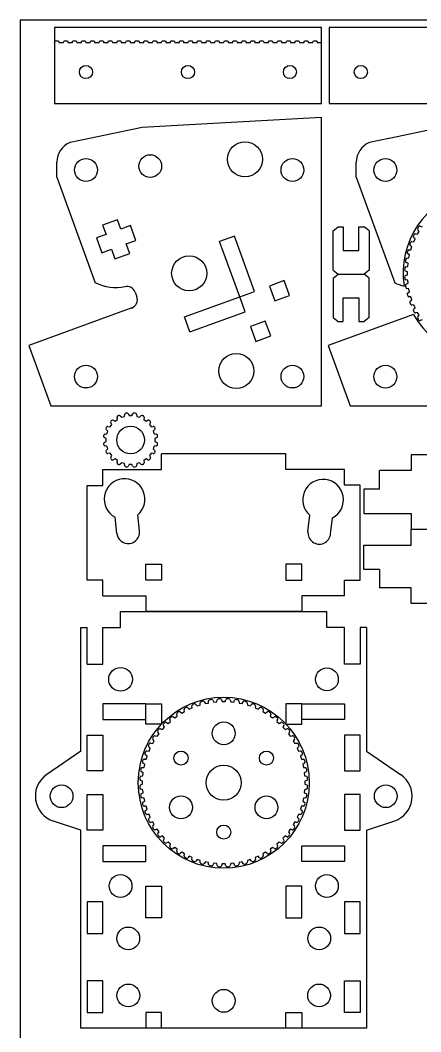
# Model space of a CAD drawing. Extents: x 0 to 9291, y 0 to 595.
# Drawn here: x 0 to 91.4, y 364.3 to 595 of the extents above; entities that cross this region are included whole.
import ezdxf

# ---------------------------------------------------------------- set-up
doc = ezdxf.new("R2010")
doc.units = 0
doc.layers.add('FINAL', color=8, linetype='CONTINUOUS')

msp = doc.modelspace()

# ---------------------------------------------------------------- linework, layer by layer
at = {"layer": 'FINAL'}
for p, q in [((68.75, 593.34), (7.8, 593.34)), ((7.8, 593.34), (7.8, 575.99)), ((68.75, 575.99), (68.75, 593.34)), ((131.47, 593.34), (70.52, 593.34)), ((70.52, 593.34), (70.52, 575.99)), ((7.8, 575.99), (68.75, 575.99)), ((70.52, 575.99), (131.47, 575.99))]:
    msp.add_line(p, q, dxfattribs=at)
at = {"layer": 'FINAL', "linetype": 'CONTINUOUS'}
for p, q in [((7.79, 589.83), (7.98, 590.34)), ((7.98, 590.34), (8.74, 590.34)), ((8.74, 590.34), (8.92, 589.83)), ((9.82, 589.83), (8.92, 589.83)), ((9.82, 589.83), (10.01, 590.34)), ((9.82, 589.83), (10.01, 590.34)), ((10.01, 590.34), (10.77, 590.34)), ((10.01, 590.34), (10.77, 590.34)), ((10.77, 590.34), (10.95, 589.83)), ((10.77, 590.34), (10.95, 589.83)), ((11.4, 589.83), (10.95, 589.83)), ((11.86, 589.83), (10.95, 589.83)), ((11.86, 589.83), (12.04, 590.34)), ((12.04, 590.34), (12.8, 590.34)), ((12.8, 590.34), (12.99, 589.83)), ((13.89, 589.83), (12.99, 589.83)), ((13.89, 589.83), (14.07, 590.34)), ((14.07, 590.34), (14.83, 590.34)), ((14.83, 590.34), (15.02, 589.83)), ((15.92, 589.83), (15.02, 589.83)), ((15.92, 589.83), (16.1, 590.34)), ((16.1, 590.34), (16.87, 590.34)), ((16.87, 590.34), (17.05, 589.83)), ((17.95, 589.83), (17.05, 589.83)), ((17.95, 589.83), (18.14, 590.34)), ((18.14, 590.34), (18.9, 590.34)), ((18.9, 590.34), (19.08, 589.83)), ((19.98, 589.83), (19.08, 589.83)), ((19.98, 589.83), (20.17, 590.34)), ((20.17, 590.34), (20.93, 590.34)), ((20.93, 590.34), (21.11, 589.83)), ((22.02, 589.83), (21.11, 589.83)), ((22.02, 589.83), (22.2, 590.34)), ((22.2, 590.34), (22.96, 590.34)), ((22.96, 590.34), (23.15, 589.83)), ((24.05, 589.83), (23.15, 589.83)), ((24.05, 589.83), (24.23, 590.34)), ((24.23, 590.34), (24.99, 590.34)), ((24.99, 590.34), (25.18, 589.83)), ((26.08, 589.83), (25.18, 589.83)), ((26.08, 589.83), (26.26, 590.34)), ((26.26, 590.34), (27.03, 590.34)), ((27.03, 590.34), (27.21, 589.83)), ((28.11, 589.83), (27.21, 589.83)), ((28.11, 589.83), (28.3, 590.34)), ((28.3, 590.34), (29.06, 590.34)), ((29.06, 590.34), (29.24, 589.83)), ((30.14, 589.83), (29.24, 589.83)), ((30.14, 589.83), (30.33, 590.34)), ((30.33, 590.34), (31.09, 590.34)), ((31.09, 590.34), (31.27, 589.83)), ((32.18, 589.83), (31.27, 589.83)), ((32.18, 589.83), (32.36, 590.34)), ((32.36, 590.34), (33.12, 590.34)), ((33.12, 590.34), (33.31, 589.83)), ((34.21, 589.83), (33.31, 589.83)), ((34.21, 589.83), (34.39, 590.34)), ((34.39, 590.34), (35.15, 590.34)), ((35.15, 590.34), (35.34, 589.83)), ((36.24, 589.83), (35.34, 589.83)), ((36.24, 589.83), (36.42, 590.34)), ((36.42, 590.34), (37.19, 590.34)), ((37.19, 590.34), (37.37, 589.83)), ((38.27, 589.83), (37.37, 589.83)), ((38.27, 589.83), (38.46, 590.34)), ((38.46, 590.34), (39.22, 590.34)), ((39.22, 590.34), (39.4, 589.83)), ((40.3, 589.83), (39.4, 589.83)), ((40.3, 589.83), (40.49, 590.34)), ((40.49, 590.34), (41.25, 590.34)), ((41.25, 590.34), (41.43, 589.83)), ((42.34, 589.83), (41.43, 589.83)), ((42.34, 589.83), (42.52, 590.34)), ((42.52, 590.34), (43.28, 590.34)), ((43.28, 590.34), (43.47, 589.83)), ((44.37, 589.83), (43.47, 589.83)), ((44.37, 589.83), (44.55, 590.34)), ((44.55, 590.34), (45.31, 590.34)), ((45.31, 590.34), (45.5, 589.83)), ((46.4, 589.83), (45.5, 589.83)), ((46.4, 589.83), (46.58, 590.34)), ((46.58, 590.34), (47.35, 590.34)), ((47.35, 590.34), (47.53, 589.83)), ((48.43, 589.83), (47.53, 589.83)), ((48.43, 589.83), (48.62, 590.34)), ((48.62, 590.34), (49.38, 590.34)), ((49.38, 590.34), (49.56, 589.83)), ((50.46, 589.83), (49.56, 589.83)), ((50.46, 589.83), (50.65, 590.34)), ((50.65, 590.34), (51.41, 590.34)), ((51.41, 590.34), (51.59, 589.83)), ((52.5, 589.83), (51.59, 589.83)), ((52.5, 589.83), (52.68, 590.34)), ((52.68, 590.34), (53.44, 590.34)), ((53.44, 590.34), (53.63, 589.83)), ((54.53, 589.83), (53.63, 589.83)), ((54.53, 589.83), (54.71, 590.34)), ((54.71, 590.34), (55.47, 590.34)), ((55.47, 590.34), (55.66, 589.83)), ((56.56, 589.83), (55.66, 589.83)), ((56.56, 589.83), (56.74, 590.34)), ((56.74, 590.34), (57.51, 590.34)), ((57.51, 590.34), (57.69, 589.83)), ((58.59, 589.83), (57.69, 589.83)), ((58.59, 589.83), (58.78, 590.34)), ((58.78, 590.34), (59.54, 590.34)), ((59.54, 590.34), (59.72, 589.83)), ((60.62, 589.83), (59.72, 589.83)), ((60.62, 589.83), (60.81, 590.34)), ((60.81, 590.34), (61.57, 590.34)), ((61.57, 590.34), (61.75, 589.83)), ((62.66, 589.83), (61.75, 589.83)), ((62.66, 589.83), (62.84, 590.34)), ((62.84, 590.34), (63.6, 590.34)), ((63.6, 590.34), (63.79, 589.83)), ((64.69, 589.83), (63.79, 589.83)), ((64.69, 589.83), (64.87, 590.34)), ((64.87, 590.34), (65.63, 590.34)), ((65.63, 590.34), (65.82, 589.83)), ((66.72, 589.83), (65.82, 589.83)), ((66.72, 589.83), (66.9, 590.34)), ((66.9, 590.34), (67.67, 590.34)), ((67.67, 590.34), (67.85, 589.83)), ((68.75, 589.83), (67.85, 589.83)), ((68.76, 572.82), (35.88, 570.99)), ((68.76, 507.1), (68.76, 572.82)), ((27.83, 570.54), (15.84, 568.05)), ((35.88, 570.99), (27.83, 570.54)), ((96.15, 570.53), (84.16, 568.04)), ((15.82, 568.04), (11.37, 567.13)), ((84.14, 568.04), (79.69, 567.12)), ((8.37, 559.22), (8.37, 562.64)), ((76.69, 559.21), (76.69, 562.63)), ((8.36, 559.23), (17.13, 535.15)), ((76.68, 559.22), (85.45, 535.15)), ((22.2, 549.51), (18.81, 548.28)), ((22.97, 547.37), (22.2, 549.51)), ((18.81, 548.28), (19.59, 546.14)), ((25.14, 548.16), (22.97, 547.37)), ((26.37, 544.78), (25.14, 548.16)), ((71.43, 546.99), (72.57, 547.89)), ((71.43, 537.99), (71.43, 546.99)), ((72.57, 547.89), (73.7, 547.89)), ((73.7, 547.89), (73.7, 542.49)), ((77.3, 542.49), (77.3, 547.89)), ((77.3, 547.89), (78.47, 547.89)), ((79.63, 546.99), (78.47, 547.89)), ((79.63, 546.99), (79.63, 537.99)), ((90.68, 546.24), (91.03, 546.85)), ((91.03, 546.85), (90.72, 547.21)), ((91.25, 548.02), (91.7, 547.89)), ((19.59, 546.14), (17.43, 545.36)), ((17.43, 545.36), (18.66, 541.97)), ((24.21, 543.99), (26.37, 544.78)), ((48.89, 545.74), (45.51, 544.51)), ((50.09, 531.92), (45.51, 544.51)), ((53.47, 533.15), (48.89, 545.74)), ((89.36, 544.53), (89.83, 544.5)), ((90.11, 545.14), (89.77, 545.46)), ((89.83, 544.5), (90.11, 545.14)), ((90.21, 546.32), (90.68, 546.24)), ((18.66, 541.97), (20.82, 542.76)), ((20.82, 542.76), (21.62, 540.57)), ((25, 541.8), (24.21, 543.99)), ((73.7, 542.49), (77.3, 542.49)), ((79.63, 544.29), (79.63, 540.69)), ((88.7, 542.66), (89.17, 542.68)), ((89.38, 543.34), (89.01, 543.63)), ((89.17, 542.68), (89.38, 543.34)), ((21.62, 540.57), (25, 541.8)), ((88.51, 539.57), (88.09, 539.78)), ((88.24, 540.73), (88.7, 540.79)), ((88.85, 541.48), (88.45, 541.73)), ((88.7, 540.79), (88.85, 541.48)), ((71.43, 537.99), (72.57, 537.09)), ((79.63, 537.99), (78.47, 537.09)), ((88.37, 537.64), (87.93, 537.8)), ((87.98, 538.76), (88.44, 538.88)), ((88.37, 536.94), (88.37, 537.64)), ((88.44, 538.88), (88.51, 539.57)), ((60.24, 535.62), (56.85, 534.39)), ((61.47, 532.23), (60.23, 535.62)), ((71.43, 536.19), (72.57, 537.09)), ((71.43, 536.19), (71.43, 527.19)), ((72.57, 537.09), (78.47, 537.09)), ((72.57, 537.09), (78.47, 537.09)), ((79.63, 536.19), (78.47, 537.09)), ((79.63, 527.19), (79.63, 536.19)), ((87.93, 536.78), (88.37, 536.94)), ((88.44, 535.7), (87.98, 535.81)), ((88.51, 535.01), (88.44, 535.7)), ((26.24, 532.97), (26.61, 531.94)), ((50.09, 531.92), (53.47, 533.15)), ((56.85, 534.39), (58.08, 531)), ((79.63, 529.89), (79.63, 533.49)), ((88.09, 534.8), (88.51, 535.01)), ((88.7, 533.78), (88.24, 533.85)), ((88.45, 532.85), (88.85, 533.1)), ((88.85, 533.1), (88.7, 533.78)), ((37.51, 527.34), (50.09, 531.92)), ((51.32, 528.54), (50.09, 531.92)), ((58.08, 531), (61.47, 532.23)), ((73.7, 531.69), (77.3, 531.69)), ((73.7, 526.29), (73.7, 531.69)), ((77.3, 531.69), (77.3, 526.29)), ((89.17, 531.9), (88.7, 531.92)), ((89.01, 530.95), (89.38, 531.24)), ((89.38, 531.24), (89.17, 531.9)), ((25.47, 529.4), (1.98, 520.85)), ((38.74, 523.96), (51.32, 528.54)), ((89.83, 530.08), (89.36, 530.05)), ((89.77, 529.11), (90.11, 529.44)), ((90.11, 529.44), (89.83, 530.08)), ((90.68, 528.34), (90.21, 528.25)), ((91.03, 527.73), (90.68, 528.34)), ((38.74, 523.96), (37.51, 527.34)), ((55.93, 526.39), (52.55, 525.16)), ((57.16, 523), (55.93, 526.39)), ((89.77, 527.93), (70.3, 520.84)), ((71.43, 527.19), (72.57, 526.29)), ((72.57, 526.29), (73.7, 526.29)), ((77.3, 526.29), (78.47, 526.29)), ((79.63, 527.19), (78.47, 526.29)), ((90.72, 527.37), (91.03, 527.73)), ((91.7, 526.69), (91.25, 526.56)), ((52.55, 525.16), (53.78, 521.77)), ((53.78, 521.77), (57.16, 523)), ((1.98, 520.85), (6.98, 507.1)), ((70.3, 520.84), (75.3, 507.09)), ((6.98, 507.1), (68.76, 507.1)), ((23.76, 504.67), (23.85, 505.16)), ((24.63, 505.28), (24.86, 504.84)), ((25.5, 504.84), (25.73, 505.28)), ((26.51, 505.16), (26.6, 504.67)), ((75.3, 507.09), (137.08, 507.09)), ((20.87, 502.8), (20.65, 503.25)), ((21.2, 503.81), (21.65, 503.59)), ((21.65, 503.59), (22.17, 503.96)), ((22.17, 503.96), (22.1, 504.46)), ((22.8, 504.82), (23.16, 504.47)), ((23.16, 504.47), (23.76, 504.67)), ((24.86, 504.84), (25.5, 504.84)), ((26.6, 504.67), (27.2, 504.47)), ((27.2, 504.47), (27.56, 504.82)), ((28.26, 504.46), (28.19, 503.96)), ((28.19, 503.96), (28.71, 503.59)), ((28.71, 503.59), (29.15, 503.81)), ((29.71, 503.25), (29.49, 502.8)), ((19.3, 500.61), (19.79, 500.69)), ((19.99, 501.3), (19.64, 501.66)), ((19.79, 500.69), (19.99, 501.3)), ((20, 502.36), (20.49, 502.29)), ((20.49, 502.29), (20.87, 502.8)), ((29.49, 502.8), (29.87, 502.29)), ((29.87, 502.29), (30.36, 502.36)), ((30.72, 501.66), (30.37, 501.3)), ((30.37, 501.3), (30.57, 500.69)), ((30.57, 500.69), (31.06, 500.61)), ((19.62, 499.6), (19.17, 499.83)), ((19.17, 498.73), (19.62, 498.96)), ((19.62, 498.96), (19.62, 499.6)), ((31.18, 499.83), (30.74, 499.6)), ((30.74, 499.6), (30.74, 498.96)), ((30.74, 498.96), (31.18, 498.73)), ((19.79, 497.86), (19.3, 497.95)), ((19.64, 496.9), (19.99, 497.26)), ((19.99, 497.26), (19.79, 497.86)), ((20.49, 496.26), (20, 496.2)), ((20.87, 495.75), (20.49, 496.26)), ((29.87, 496.26), (29.49, 495.75)), ((30.36, 496.2), (29.87, 496.26)), ((30.57, 497.86), (30.37, 497.26)), ((30.37, 497.26), (30.72, 496.9)), ((31.06, 497.95), (30.57, 497.86)), ((60.63, 496.14), (32.25, 496.14)), ((32.25, 492.54), (32.25, 496.14)), ((60.63, 492.54), (60.63, 496.14)), ((20.65, 495.3), (20.87, 495.75)), ((21.65, 494.96), (21.2, 494.74)), ((22.17, 494.59), (21.65, 494.96)), ((22.1, 494.1), (22.17, 494.59)), ((23.16, 494.09), (22.8, 493.74)), ((23.76, 493.89), (23.16, 494.09)), ((23.85, 493.4), (23.76, 493.89)), ((24.86, 493.72), (24.63, 493.27)), ((25.5, 493.72), (24.86, 493.72)), ((25.73, 493.27), (25.5, 493.72)), ((26.6, 493.89), (26.51, 493.4)), ((27.2, 494.09), (26.6, 493.89)), ((27.56, 493.74), (27.2, 494.09)), ((28.71, 494.96), (28.19, 494.59)), ((28.19, 494.59), (28.26, 494.1)), ((29.15, 494.74), (28.71, 494.96)), ((29.49, 495.75), (29.71, 495.3)), ((103.58, 495.9), (89.18, 495.9)), ((89.18, 495.9), (89.18, 492.3)), ((18.89, 492.54), (32.25, 492.54)), ((18.89, 488.94), (18.89, 492.54)), ((74, 492.55), (60.63, 492.54)), ((74, 488.95), (74, 492.55)), ((89.18, 492.3), (81.98, 492.3)), ((81.98, 492.3), (81.98, 492.3)), ((81.98, 488.1), (81.98, 492.3)), ((15.29, 467.34), (15.29, 488.94)), ((15.29, 488.94), (18.89, 488.94)), ((77.6, 488.95), (74, 488.95)), ((77.61, 467.35), (77.6, 488.95)), ((78.38, 488.1), (78.38, 482.54)), ((81.98, 488.1), (78.38, 488.1)), ((27.23, 478.55), (26.82, 482.24)), ((65.67, 478.44), (66.09, 482.13)), ((78.38, 482.54), (89.18, 482.54)), ((89.18, 482.54), (89.18, 478.94)), ((22.06, 477.98), (21.65, 481.67)), ((70.83, 477.84), (71.26, 481.53)), ((89.18, 478.94), (103.58, 478.94)), ((89.18, 478.94), (103.58, 478.94)), ((89.18, 475.34), (89.18, 478.94)), ((78.38, 469.79), (78.38, 475.34)), ((78.38, 475.34), (89.18, 475.34)), ((28.65, 470.94), (32.25, 470.94)), ((28.65, 467.34), (28.65, 470.94)), ((32.25, 470.94), (32.25, 467.34)), ((64.23, 470.94), (60.63, 470.94)), ((60.63, 470.94), (60.63, 467.34)), ((64.23, 467.34), (64.23, 470.94)), ((81.98, 469.79), (78.38, 469.79)), ((81.98, 469.79), (81.98, 465.59)), ((18.89, 467.34), (15.29, 467.34)), ((18.89, 463.74), (18.89, 467.34)), ((32.25, 467.34), (28.65, 467.34)), ((60.63, 467.34), (64.23, 467.34)), ((74.01, 467.35), (77.61, 467.35)), ((74.01, 463.75), (74.01, 467.35)), ((18.89, 463.74), (28.65, 463.74)), ((28.65, 463.74), (28.65, 460.14)), ((64.25, 463.75), (64.23, 460.14)), ((74.01, 463.75), (64.25, 463.75)), ((89.18, 465.59), (81.98, 465.59)), ((81.98, 465.59), (81.98, 465.59)), ((89.18, 461.99), (89.18, 465.59)), ((103.58, 461.99), (89.18, 461.99)), ((22.89, 460.14), (69.98, 460.14)), ((22.89, 456.54), (22.89, 460.14)), ((64.23, 460.14), (28.65, 460.14)), ((69.98, 456.54), (69.98, 460.14)), ((13.87, 428.34), (13.87, 456.54)), ((13.87, 456.54), (15.29, 456.54)), ((15.29, 448.14), (15.29, 456.54)), ((18.89, 448.14), (18.89, 456.54)), ((18.89, 456.54), (22.89, 456.54)), ((73.98, 456.54), (69.98, 456.54)), ((73.98, 448.14), (73.98, 456.54)), ((77.58, 456.54), (77.58, 448.14)), ((79.01, 456.54), (77.58, 456.54)), ((79.01, 456.54), (79.01, 428.34)), ((15.29, 448.14), (18.89, 448.14)), ((77.58, 448.14), (73.98, 448.14)), ((28.65, 439.14), (18.89, 439.14)), ((18.89, 439.14), (18.89, 435.54)), ((28.65, 435.54), (28.65, 439.14)), ((28.65, 434.51), (28.65, 439.14)), ((28.65, 435.54), (28.65, 439.14)), ((28.65, 439.14), (32.25, 439.14)), ((32.25, 439.14), (32.25, 434.51)), ((39.23, 438.19), (39.2, 438.66)), ((40.1, 439), (40.39, 438.63)), ((40.39, 438.63), (41.05, 438.85)), ((41.05, 438.85), (41.07, 439.32)), ((42, 439.57), (42.25, 439.17)), ((42.25, 439.17), (42.93, 439.31)), ((42.93, 439.31), (43, 439.78)), ((43.95, 439.93), (44.16, 439.51)), ((44.16, 439.51), (44.85, 439.58)), ((44.85, 439.58), (44.96, 440.04)), ((45.93, 440.09), (46.09, 439.64)), ((46.09, 439.64), (46.79, 439.64)), ((46.79, 439.64), (46.95, 440.09)), ((47.91, 440.04), (48.03, 439.58)), ((48.03, 439.58), (48.72, 439.51)), ((48.72, 439.51), (48.93, 439.93)), ((49.88, 439.78), (49.94, 439.31)), ((49.94, 439.31), (50.63, 439.17)), ((50.63, 439.17), (50.88, 439.57)), ((51.81, 439.32), (51.83, 438.85)), ((51.83, 438.85), (52.49, 438.63)), ((52.49, 438.63), (52.78, 439)), ((53.68, 438.66), (53.65, 438.19)), ((64.23, 439.14), (60.63, 439.14)), ((60.63, 439.14), (60.63, 434.51)), ((64.23, 435.54), (64.23, 439.14)), ((64.23, 434.51), (64.23, 439.14)), ((64.23, 439.14), (73.98, 439.14)), ((73.98, 439.14), (73.98, 435.54)), ((34.88, 436.17), (35.28, 435.9)), ((35.28, 435.9), (35.84, 436.31)), ((35.84, 436.31), (35.71, 436.77)), ((36.52, 437.29), (36.88, 436.99)), ((36.88, 436.99), (37.49, 437.34)), ((37.49, 437.34), (37.4, 437.8)), ((38.26, 438.24), (38.59, 437.9)), ((38.59, 437.9), (39.23, 438.19)), ((53.65, 438.19), (54.29, 437.9)), ((54.29, 437.9), (54.61, 438.24)), ((55.47, 437.8), (55.39, 437.34)), ((55.39, 437.34), (56, 436.99)), ((56, 436.99), (56.36, 437.29)), ((57.17, 436.77), (57.04, 436.31)), ((57.04, 436.31), (57.6, 435.9)), ((57.6, 435.9), (57.99, 436.17)), ((18.89, 435.54), (28.65, 435.54)), ((32.25, 434.51), (28.65, 434.51)), ((32.45, 433.26), (32.92, 433.78)), ((32.92, 433.78), (32.69, 434.2)), ((33.38, 434.88), (33.79, 434.66)), ((33.79, 434.66), (34.31, 435.12)), ((34.31, 435.12), (34.14, 435.56)), ((58.74, 435.56), (58.56, 435.12)), ((58.56, 435.12), (59.08, 434.66)), ((59.08, 434.66), (59.5, 434.88)), ((60.18, 434.2), (59.96, 433.78)), ((59.96, 433.78), (60.43, 433.26)), ((60.63, 434.51), (64.23, 434.51)), ((73.98, 435.54), (64.23, 435.54)), ((15.29, 423.84), (15.29, 431.94)), ((15.29, 431.94), (18.89, 431.94)), ((18.89, 431.94), (18.89, 423.84)), ((30.8, 431.86), (31.26, 431.73)), ((31.26, 431.73), (31.67, 432.3)), ((31.67, 432.3), (31.4, 432.69)), ((32.01, 433.44), (32.45, 433.26)), ((60.43, 433.26), (60.86, 433.44)), ((61.47, 432.69), (61.21, 432.3)), ((61.21, 432.3), (61.62, 431.73)), ((61.62, 431.73), (62.07, 431.86)), ((73.98, 431.94), (73.98, 423.84)), ((77.58, 431.94), (73.98, 431.94)), ((77.58, 423.84), (77.58, 431.94)), ((29.67, 428.98), (29.33, 429.31)), ((29.77, 430.17), (30.23, 430.09)), ((30.23, 430.09), (30.58, 430.69)), ((30.58, 430.69), (30.28, 431.05)), ((62.6, 431.05), (62.29, 430.69)), ((62.29, 430.69), (62.64, 430.09)), ((62.64, 430.09), (63.11, 430.17)), ((63.54, 429.31), (63.21, 428.98)), ((13.87, 428.34), (6.07, 423.02)), ((28.94, 427.19), (28.57, 427.48)), ((28.73, 426.52), (28.94, 427.19)), ((28.92, 428.38), (29.39, 428.34)), ((29.39, 428.34), (29.67, 428.98)), ((63.21, 428.98), (63.49, 428.34)), ((63.49, 428.34), (63.96, 428.38)), ((64.31, 427.48), (63.93, 427.19)), ((63.93, 427.19), (64.15, 426.52)), ((79.01, 428.34), (86.81, 423.02)), ((27.79, 424.58), (28.26, 424.64)), ((28.4, 425.32), (28.01, 425.57)), ((28.25, 426.51), (28.73, 426.52)), ((28.26, 424.64), (28.4, 425.32)), ((64.15, 426.52), (64.62, 426.51)), ((64.87, 425.57), (64.47, 425.32)), ((64.47, 425.32), (64.62, 424.64)), ((64.62, 424.64), (65.08, 424.58)), ((18.89, 423.84), (15.29, 423.84)), ((27.54, 422.61), (27.99, 422.72)), ((28.07, 423.42), (27.64, 423.62)), ((27.99, 422.72), (28.07, 423.42)), ((65.23, 423.62), (64.81, 423.42)), ((64.81, 423.42), (64.88, 422.72)), ((64.88, 422.72), (65.34, 422.61)), ((73.98, 423.84), (77.58, 423.84)), ((27.93, 421.48), (27.48, 421.64)), ((27.48, 420.62), (27.93, 420.79)), ((27.93, 420.79), (27.93, 421.48)), ((65.39, 421.64), (64.95, 421.48)), ((64.95, 421.48), (64.95, 420.79)), ((64.95, 420.79), (65.39, 420.62)), ((15.29, 410.34), (15.29, 418.43)), ((15.29, 418.43), (18.89, 418.43)), ((18.89, 418.43), (18.89, 410.34)), ((27.99, 419.55), (27.54, 419.66)), ((27.64, 418.65), (28.07, 418.85)), ((28.26, 417.63), (27.79, 417.69)), ((28.07, 418.85), (27.99, 419.55)), ((28.4, 416.94), (28.26, 417.63)), ((64.62, 417.63), (64.47, 416.94)), ((65.08, 417.69), (64.62, 417.63)), ((64.88, 419.55), (64.81, 418.85)), ((64.81, 418.85), (65.23, 418.65)), ((65.34, 419.66), (64.88, 419.55)), ((77.58, 418.43), (73.98, 418.43)), ((73.98, 418.43), (73.98, 410.34)), ((77.58, 410.34), (77.58, 418.43)), ((28.01, 416.69), (28.4, 416.94)), ((28.73, 415.75), (28.25, 415.76)), ((28.94, 415.08), (28.73, 415.75)), ((64.15, 415.75), (63.93, 415.08)), ((64.62, 415.76), (64.15, 415.75)), ((64.47, 416.94), (64.87, 416.69)), ((28.57, 414.79), (28.94, 415.08)), ((29.39, 413.92), (28.92, 413.89)), ((29.33, 412.96), (29.67, 413.29)), ((29.67, 413.29), (29.39, 413.92)), ((63.49, 413.92), (63.21, 413.29)), ((63.21, 413.29), (63.54, 412.96)), ((63.96, 413.89), (63.49, 413.92)), ((63.93, 415.08), (64.31, 414.79)), ((13.87, 410.34), (7.61, 412.35)), ((30.23, 412.18), (29.77, 412.1)), ((30.58, 411.58), (30.23, 412.18)), ((30.28, 411.22), (30.58, 411.58)), ((62.64, 412.18), (62.29, 411.58)), ((62.29, 411.58), (62.6, 411.22)), ((63.11, 412.1), (62.64, 412.18)), ((79.01, 410.34), (85.26, 412.35)), ((13.87, 365.14), (13.87, 410.34)), ((18.89, 410.34), (15.29, 410.34)), ((31.26, 410.54), (30.8, 410.41)), ((31.67, 409.97), (31.26, 410.54)), ((31.4, 409.58), (31.67, 409.97)), ((32.45, 409.01), (32.01, 408.83)), ((32.92, 408.49), (32.45, 409.01)), ((32.69, 408.07), (32.92, 408.49)), ((60.43, 409.01), (59.96, 408.49)), ((59.96, 408.49), (60.18, 408.07)), ((60.86, 408.83), (60.43, 409.01)), ((61.62, 410.54), (61.21, 409.97)), ((61.21, 409.97), (61.47, 409.58)), ((62.07, 410.41), (61.62, 410.54)), ((73.98, 410.34), (77.58, 410.34)), ((79.01, 410.34), (79.02, 365.14)), ((18.89, 406.74), (18.89, 403.14)), ((28.65, 406.74), (18.89, 406.74)), ((28.65, 403.14), (28.65, 406.74)), ((33.79, 407.61), (33.38, 407.39)), ((34.31, 407.14), (33.79, 407.61)), ((34.14, 406.71), (34.31, 407.14)), ((35.28, 406.36), (34.88, 406.1)), ((35.84, 405.95), (35.28, 406.36)), ((35.71, 405.5), (35.84, 405.95)), ((57.6, 406.36), (57.04, 405.95)), ((57.04, 405.95), (57.17, 405.5)), ((57.99, 406.1), (57.6, 406.36)), ((59.08, 407.61), (58.56, 407.14)), ((58.56, 407.14), (58.74, 406.71)), ((59.5, 407.39), (59.08, 407.61)), ((64.23, 403.14), (64.23, 406.74)), ((64.23, 406.74), (73.98, 406.74)), ((73.98, 406.74), (73.98, 403.14)), ((36.88, 405.28), (36.52, 404.98)), ((37.49, 404.93), (36.88, 405.28)), ((37.4, 404.47), (37.49, 404.93)), ((38.59, 404.37), (38.26, 404.03)), ((39.23, 404.08), (38.59, 404.37)), ((39.2, 403.61), (39.23, 404.08)), ((54.29, 404.37), (53.65, 404.08)), ((53.65, 404.08), (53.68, 403.61)), ((54.61, 404.03), (54.29, 404.37)), ((56, 405.28), (55.39, 404.93)), ((55.39, 404.93), (55.47, 404.47)), ((56.36, 404.98), (56, 405.28)), ((18.89, 403.14), (28.65, 403.14)), ((40.39, 403.64), (40.1, 403.27)), ((41.05, 403.42), (40.39, 403.64)), ((41.07, 402.95), (41.05, 403.42)), ((42.25, 403.1), (42, 402.7)), ((42.93, 402.96), (42.25, 403.1)), ((43, 402.49), (42.93, 402.96)), ((44.16, 402.76), (43.95, 402.34)), ((44.85, 402.69), (44.16, 402.76)), ((44.96, 402.23), (44.85, 402.69)), ((46.09, 402.62), (45.93, 402.18)), ((46.79, 402.62), (46.09, 402.62)), ((46.95, 402.18), (46.79, 402.62)), ((48.03, 402.69), (47.91, 402.23)), ((48.72, 402.76), (48.03, 402.69)), ((48.93, 402.34), (48.72, 402.76)), ((49.94, 402.96), (49.88, 402.49)), ((50.63, 403.1), (49.94, 402.96)), ((50.88, 402.7), (50.63, 403.1)), ((51.83, 403.42), (51.81, 402.95)), ((52.49, 403.64), (51.83, 403.42)), ((52.78, 403.27), (52.49, 403.64)), ((73.98, 403.14), (64.23, 403.14)), ((28.65, 390.34), (28.65, 397.54)), ((28.65, 397.54), (32.25, 397.54)), ((32.25, 397.54), (32.25, 390.34)), ((64.23, 397.54), (60.63, 397.54)), ((60.63, 397.54), (60.63, 390.34)), ((64.23, 390.34), (64.23, 397.54)), ((15.29, 393.94), (15.29, 386.74)), ((18.89, 393.94), (15.29, 393.94)), ((18.89, 386.74), (18.89, 393.94)), ((77.58, 393.94), (73.98, 393.94)), ((73.98, 393.94), (73.98, 386.74)), ((77.58, 386.74), (77.58, 393.94)), ((32.25, 390.34), (28.65, 390.34)), ((60.63, 390.34), (64.23, 390.34)), ((15.29, 386.74), (18.89, 386.74)), ((73.98, 386.74), (77.58, 386.74)), ((18.89, 375.94), (15.29, 375.94)), ((15.29, 375.94), (15.29, 368.74)), ((18.89, 368.74), (18.89, 375.94)), ((73.98, 375.94), (77.58, 375.94)), ((73.98, 368.74), (73.98, 375.94)), ((77.58, 375.94), (77.58, 368.74)), ((15.29, 368.74), (18.89, 368.74)), ((28.65, 368.74), (28.65, 365.14)), ((32.25, 368.74), (28.65, 368.74)), ((32.25, 365.14), (32.25, 368.74)), ((60.63, 368.74), (64.23, 368.74)), ((60.63, 365.14), (60.63, 368.74)), ((64.23, 368.74), (64.23, 365.14)), ((77.58, 368.74), (73.98, 368.74)), ((79.02, 365.14), (13.87, 365.14))]:
    msp.add_line(p, q, dxfattribs=at)
at = {"layer": 'FINAL'}
msp.add_lwpolyline([(0, 0), (420, 0), (420, 595), (0, 595)], close=True, dxfattribs=at)
for centre in [(15, 583.19), (38.28, 583.19), (61.55, 583.19), (77.72, 583.19)]:
    msp.add_circle(centre, 1.5, dxfattribs=at)
at = {"layer": 'FINAL', "linetype": 'CONTINUOUS'}
for centre, radius in [((51.27, 563.29), 4), ((15.01, 560.85), 2.6), ((29.67, 561.73), 2.6), ((62.11, 560.84), 2.6), ((83.33, 560.84), 2.6), ((38.56, 537.3), 4), ((49.3, 515.03), 4), ((15.01, 513.74), 2.6), ((62.11, 513.75), 2.6), ((83.33, 513.73), 2.6), ((25.18, 499.28), 3.15), ((22.89, 444.7), 2.7), ((69.99, 444.7), 2.6), ((46.44, 421.13), 19.5), ((46.44, 432.39), 2.6), ((36.69, 426.76), 1.6), ((56.19, 426.76), 1.6), ((46.44, 421.13), 4), ((9.44, 418.06), 2.6), ((83.43, 418.06), 2.6), ((36.69, 415.51), 2.6), ((56.19, 415.51), 2.6), ((46.44, 409.88), 1.6), ((22.89, 397.59), 2.6), ((69.98, 397.59), 2.6), ((24.65, 385.63), 2.6), ((68.23, 385.63), 2.6), ((24.67, 372.62), 2.6), ((46.44, 371.4), 2.6), ((68.2, 372.62), 2.6)]:
    msp.add_circle(centre, radius, dxfattribs=at)
for centre, radius, start, end in [((13.23, 562.63), 4.86, 112.4073, 179.8985), ((81.55, 562.62), 4.86, 112.4073, 179.8985), ((106.88, 537.29), 19.5, 208.6831, 188.597), ((90.96, 547.4), 0.305, 147.5791, 220), ((106.88, 537.29), 19.17, 146.4209, 147.5791), ((91.16, 547.72), 0.305, 74, 146.4209), ((89.34, 544.23), 0.305, 86, 158.4209), ((89.99, 545.68), 0.305, 153.5791, 226), ((106.88, 537.29), 19.17, 152.4209, 153.5791), ((90.16, 546.02), 0.305, 80, 152.4209), ((106.88, 537.29), 19.17, 164.4209, 165.5791), ((88.61, 541.99), 0.305, 165.5791, 238), ((88.71, 542.35), 0.305, 92, 164.4209), ((89.2, 543.87), 0.305, 159.5791, 232), ((106.88, 537.29), 19.17, 158.4209, 159.5791), ((88.22, 540.05), 0.305, 171.5791, 244), ((106.88, 537.29), 19.17, 170.4209, 171.5791), ((88.28, 540.43), 0.305, 98, 170.4209), ((106.88, 537.29), 19.17, 176.4209, 177.5791), ((88.03, 538.08), 0.305, 177.5791, 250), ((88.05, 538.47), 0.305, 104, 176.4209), ((21.9, 545.07), 11, 244.294, 280.601), ((90.22, 545.06), 11, 244.294, 256.2377), ((88.03, 536.49), 0.305, 110, 182.4209), ((106.88, 537.29), 19.17, 182.4209, 183.5791), ((88.05, 536.11), 0.305, 183.5791, 256), ((24.36, 532.29), 2, 20, 102.6317), ((88.22, 534.53), 0.305, 116, 188.4209), ((106.88, 537.29), 19.17, 188.4209, 189.5791), ((88.28, 534.15), 0.305, 189.5791, 262), ((88.61, 532.59), 0.305, 122, 194.4209), ((24.74, 531.26), 2, 290, 20), ((106.88, 537.29), 19.17, 194.4209, 195.5791), ((88.71, 532.22), 0.305, 195.5791, 268), ((89.2, 530.71), 0.305, 128, 200.4209), ((106.88, 537.29), 19.17, 200.4209, 201.5791), ((89.34, 530.35), 0.305, 201.5791, 274), ((89.99, 528.89), 0.305, 134, 206.4209), ((106.88, 537.29), 19.17, 206.4209, 207.5791), ((90.16, 528.55), 0.305, 207.5791, 280), ((90.96, 527.17), 0.305, 140, 212.4209), ((106.88, 537.29), 19.17, 212.4209, 213.5791), ((91.16, 526.85), 0.305, 213.5791, 286), ((24.15, 505.11), 0.305, 100.0227, 170), ((25.18, 499.28), 6.22, 97.9773, 100.0227), ((24.36, 505.14), 0.305, 28, 97.9773), ((26, 505.14), 0.305, 82.0227, 152), ((25.18, 499.28), 6.22, 79.9773, 82.0227), ((26.21, 505.11), 0.305, 10, 79.9773), ((20.92, 503.39), 0.305, 136.0227, 206), ((25.18, 499.28), 6.22, 133.9773, 136.0227), ((21.07, 503.54), 0.305, 64, 133.9773), ((22.4, 504.5), 0.305, 118.0227, 188), ((25.18, 499.28), 6.22, 115.9773, 118.0227), ((22.59, 504.6), 0.305, 46, 115.9773), ((27.77, 504.6), 0.305, 64.0227, 134), ((25.18, 499.28), 6.22, 61.9773, 64.0227), ((27.96, 504.5), 0.305, 352, 61.9773), ((29.29, 503.54), 0.305, 46.0227, 116), ((25.18, 499.28), 6.22, 43.9773, 46.0227), ((29.44, 503.39), 0.305, 334, 43.9773), ((19.35, 500.31), 0.305, 100, 169.9773), ((19.86, 501.87), 0.305, 154.0227, 224), ((25.18, 499.28), 6.22, 151.9773, 154.0227), ((19.95, 502.06), 0.305, 82, 151.9773), ((30.4, 502.06), 0.305, 28.0227, 98), ((25.18, 499.28), 6.22, 25.9773, 28.0227), ((30.5, 501.87), 0.305, 316, 25.9773), ((31.01, 500.31), 0.305, 10.0227, 80), ((19.32, 500.1), 0.305, 172.0227, 242), ((19.32, 498.46), 0.305, 118, 187.9773), ((25.18, 499.28), 6.22, 169.9773, 172.0227), ((25.18, 499.28), 6.22, 187.9773, 190.0227), ((31.04, 500.1), 0.305, 298, 7.9773), ((31.04, 498.46), 0.305, 352.0227, 62), ((25.18, 499.28), 6.22, 7.9773, 10.0227), ((25.18, 499.28), 6.22, 349.9773, 352.0227), ((19.35, 498.25), 0.305, 190.0227, 260), ((19.86, 496.69), 0.305, 136, 205.9773), ((25.18, 499.28), 6.22, 205.9773, 208.0227), ((19.95, 496.5), 0.305, 208.0227, 278), ((30.4, 496.5), 0.305, 262, 331.9773), ((25.18, 499.28), 6.22, 331.9773, 334.0227), ((30.5, 496.69), 0.305, 334.0227, 44), ((31.01, 498.25), 0.305, 280, 349.9773), ((20.92, 495.17), 0.305, 154, 223.9773), ((25.18, 499.28), 6.22, 223.9773, 226.0227), ((21.07, 495.02), 0.305, 226.0227, 296), ((22.4, 494.05), 0.305, 172, 241.9773), ((25.18, 499.28), 6.22, 241.9773, 244.0227), ((22.59, 493.96), 0.305, 244.0227, 314), ((27.77, 493.96), 0.305, 226, 295.9773), ((25.18, 499.28), 6.22, 295.9773, 298.0227), ((27.96, 494.05), 0.305, 298.0227, 8), ((29.29, 495.02), 0.305, 244, 313.9773), ((25.18, 499.28), 6.22, 313.9773, 316.0227), ((29.44, 495.17), 0.305, 316.0227, 26), ((24.15, 493.45), 0.305, 190, 259.9773), ((25.18, 499.28), 6.22, 259.9773, 262.0227), ((24.36, 493.42), 0.305, 262.0227, 332), ((26, 493.42), 0.305, 208, 277.9773), ((25.18, 499.28), 6.22, 277.9773, 280.0227), ((26.21, 493.45), 0.305, 280.0227, 350), ((23.81, 485.79), 4.65, 310.3006, 242.3079), ((69.12, 485.66), 4.65, 297.3627, 229.37), ((24.65, 478.26), 2.6, 186.3042, 6.3042), ((68.25, 478.14), 2.6, 173.3664, 353.3664), ((46.44, 421.13), 19.17, 116.4209, 117.5791), ((38.04, 438.03), 0.305, 44, 116.4209), ((39.5, 438.68), 0.305, 111.5791, 184), ((46.44, 421.13), 19.17, 110.4209, 111.5791), ((39.86, 438.81), 0.305, 38, 110.4209), ((41.37, 439.31), 0.305, 105.5791, 178), ((46.44, 421.13), 19.17, 104.4209, 105.5791), ((41.74, 439.41), 0.305, 32, 104.4209), ((43.3, 439.74), 0.305, 99.5791, 172), ((46.44, 421.13), 19.17, 98.4209, 99.5791), ((43.68, 439.8), 0.305, 26, 98.4209), ((45.26, 439.96), 0.305, 93.5791, 166), ((46.44, 421.13), 19.17, 92.4209, 93.5791), ((45.64, 439.98), 0.305, 20, 92.4209), ((47.23, 439.98), 0.305, 87.5791, 160), ((46.44, 421.13), 19.17, 86.4209, 87.5791), ((47.62, 439.96), 0.305, 14, 86.4209), ((49.2, 439.8), 0.305, 81.5791, 154), ((46.44, 421.13), 19.17, 80.4209, 81.5791), ((49.58, 439.74), 0.305, 8, 80.4209), ((51.14, 439.41), 0.305, 75.5791, 148), ((46.44, 421.13), 19.17, 74.4209, 75.5791), ((51.5, 439.31), 0.305, 2, 74.4209), ((53.02, 438.81), 0.305, 69.5791, 142), ((46.44, 421.13), 19.17, 68.4209, 69.5791), ((53.38, 438.68), 0.305, 356, 68.4209), ((54.83, 438.03), 0.305, 63.5791, 136), ((46.44, 421.13), 19.17, 62.4209, 63.5791), ((46.44, 421.13), 19.17, 128.4209, 129.5791), ((34.71, 435.92), 0.305, 56, 128.4209), ((36, 436.85), 0.305, 123.5791, 196), ((46.44, 421.13), 19.17, 122.4209, 123.5791), ((36.32, 437.06), 0.305, 50, 122.4209), ((37.7, 437.86), 0.305, 117.5791, 190), ((55.17, 437.86), 0.305, 350, 62.4209), ((56.55, 437.06), 0.305, 57.5791, 130), ((46.44, 421.13), 19.17, 56.4209, 57.5791), ((56.87, 436.85), 0.305, 344, 56.4209), ((58.16, 435.92), 0.305, 51.5791, 124), ((46.44, 421.13), 19.17, 50.4209, 51.5791), ((32.96, 434.34), 0.305, 135.5791, 208), ((46.44, 421.13), 19.17, 134.4209, 135.5791), ((33.23, 434.61), 0.305, 62, 134.4209), ((34.42, 435.68), 0.305, 129.5791, 202), ((58.46, 435.68), 0.305, 338, 50.4209), ((59.64, 434.61), 0.305, 45.5791, 118), ((46.44, 421.13), 19.17, 44.4209, 45.5791), ((59.91, 434.34), 0.305, 332, 44.4209), ((30.51, 431.25), 0.305, 147.5791, 220), ((46.44, 421.13), 19.17, 146.4209, 147.5791), ((30.72, 431.57), 0.305, 74, 146.4209), ((31.66, 432.86), 0.305, 141.5791, 214), ((46.44, 421.13), 19.17, 140.4209, 141.5791), ((31.9, 433.15), 0.305, 68, 140.4209), ((60.98, 433.15), 0.305, 39.5791, 112), ((46.44, 421.13), 19.17, 38.4209, 39.5791), ((61.22, 432.86), 0.305, 326, 38.4209), ((62.16, 431.57), 0.305, 33.5791, 106), ((46.44, 421.13), 19.17, 32.4209, 33.5791), ((62.36, 431.25), 0.305, 320, 32.4209), ((29.54, 429.53), 0.305, 153.5791, 226), ((46.44, 421.13), 19.17, 152.4209, 153.5791), ((29.72, 429.87), 0.305, 80, 152.4209), ((63.16, 429.87), 0.305, 27.5791, 100), ((46.44, 421.13), 19.17, 26.4209, 27.5791), ((63.33, 429.53), 0.305, 314, 26.4209), ((28.76, 427.72), 0.305, 159.5791, 232), ((46.44, 421.13), 19.17, 158.4209, 159.5791), ((28.89, 428.07), 0.305, 86, 158.4209), ((63.98, 428.07), 0.305, 21.5791, 94), ((46.44, 421.13), 19.17, 20.4209, 21.5791), ((64.12, 427.72), 0.305, 308, 20.4209), ((27.84, 424.27), 0.305, 98, 170.4209), ((28.17, 425.83), 0.305, 165.5791, 238), ((46.44, 421.13), 19.17, 164.4209, 165.5791), ((28.27, 426.2), 0.305, 92, 164.4209), ((64.61, 426.2), 0.305, 15.5791, 88), ((64.71, 425.83), 0.305, 302, 14.4209), ((46.44, 421.13), 19.17, 14.4209, 15.5791), ((65.04, 424.27), 0.305, 9.5791, 82), ((9.45, 418.07), 6, 124.2822, 252.1636), ((46.44, 421.13), 19.17, 176.4209, 177.5791), ((27.61, 422.31), 0.305, 104, 176.4209), ((46.44, 421.13), 19.17, 170.4209, 171.5791), ((27.78, 423.9), 0.305, 171.5791, 244), ((65.1, 423.9), 0.305, 296, 8.4209), ((46.44, 421.13), 19.17, 8.4209, 9.5791), ((65.27, 422.31), 0.305, 3.5791, 76), ((46.44, 421.13), 19.17, 2.4209, 3.5791), ((83.43, 418.07), 6, 287.8364, 55.7178), ((27.59, 421.93), 0.305, 177.5791, 250), ((27.59, 420.34), 0.305, 110, 182.4209), ((46.44, 421.13), 19.17, 182.4209, 183.5791), ((27.61, 419.96), 0.305, 183.5791, 256), ((65.27, 419.96), 0.305, 284, 356.4209), ((65.29, 421.93), 0.305, 290, 2.4209), ((65.29, 420.34), 0.305, 357.5791, 70), ((46.44, 421.13), 19.17, 356.4209, 357.5791), ((27.78, 418.37), 0.305, 116, 188.4209), ((46.44, 421.13), 19.17, 188.4209, 189.5791), ((27.84, 417.99), 0.305, 189.5791, 262), ((65.04, 417.99), 0.305, 278, 350.4209), ((65.1, 418.37), 0.305, 351.5791, 64), ((46.44, 421.13), 19.17, 350.4209, 351.5791), ((28.17, 416.44), 0.305, 122, 194.4209), ((46.44, 421.13), 19.17, 194.4209, 195.5791), ((28.27, 416.07), 0.305, 195.5791, 268), ((64.61, 416.07), 0.305, 272, 344.4209), ((64.71, 416.44), 0.305, 345.5791, 58), ((46.44, 421.13), 19.17, 344.4209, 345.5791), ((28.76, 414.55), 0.305, 128, 200.4209), ((46.44, 421.13), 19.17, 200.4209, 201.5791), ((28.89, 414.2), 0.305, 201.5791, 274), ((29.54, 412.74), 0.305, 134, 206.4209), ((63.33, 412.74), 0.305, 333.5791, 46), ((63.98, 414.2), 0.305, 266, 338.4209), ((46.44, 421.13), 19.17, 338.4209, 339.5791), ((64.12, 414.55), 0.305, 339.5791, 52), ((46.44, 421.13), 19.17, 206.4209, 207.5791), ((29.72, 412.4), 0.305, 207.5791, 280), ((30.51, 411.02), 0.305, 140, 212.4209), ((46.44, 421.13), 19.17, 212.4209, 213.5791), ((46.44, 421.13), 19.17, 326.4209, 327.5791), ((62.36, 411.02), 0.305, 327.5791, 40), ((63.16, 412.4), 0.305, 260, 332.4209), ((46.44, 421.13), 19.17, 332.4209, 333.5791), ((30.72, 410.7), 0.305, 213.5791, 286), ((31.66, 409.41), 0.305, 146, 218.4209), ((46.44, 421.13), 19.17, 218.4209, 219.5791), ((31.9, 409.11), 0.305, 219.5791, 292), ((60.98, 409.11), 0.305, 248, 320.4209), ((46.44, 421.13), 19.17, 320.4209, 321.5791), ((61.22, 409.41), 0.305, 321.5791, 34), ((62.16, 410.7), 0.305, 254, 326.4209), ((32.96, 407.93), 0.305, 152, 224.4209), ((46.44, 421.13), 19.17, 224.4209, 225.5791), ((33.23, 407.66), 0.305, 225.5791, 298), ((34.42, 406.59), 0.305, 158, 230.4209), ((46.44, 421.13), 19.17, 230.4209, 231.5791), ((34.71, 406.35), 0.305, 231.5791, 304), ((58.16, 406.35), 0.305, 236, 308.4209), ((46.44, 421.13), 19.17, 308.4209, 309.5791), ((58.46, 406.59), 0.305, 309.5791, 22), ((59.64, 407.66), 0.305, 242, 314.4209), ((46.44, 421.13), 19.17, 314.4209, 315.5791), ((59.91, 407.93), 0.305, 315.5791, 28), ((36, 405.42), 0.305, 164, 236.4209), ((46.44, 421.13), 19.17, 236.4209, 237.5791), ((36.32, 405.21), 0.305, 237.5791, 310), ((37.7, 404.41), 0.305, 170, 242.4209), ((46.44, 421.13), 19.17, 242.4209, 243.5791), ((38.04, 404.24), 0.305, 243.5791, 316), ((54.83, 404.24), 0.305, 224, 296.4209), ((46.44, 421.13), 19.17, 296.4209, 297.5791), ((55.17, 404.41), 0.305, 297.5791, 10), ((56.55, 405.21), 0.305, 230, 302.4209), ((46.44, 421.13), 19.17, 302.4209, 303.5791), ((56.87, 405.42), 0.305, 303.5791, 16), ((39.5, 403.59), 0.305, 176, 248.4209), ((46.44, 421.13), 19.17, 248.4209, 249.5791), ((39.86, 403.45), 0.305, 249.5791, 322), ((41.37, 402.96), 0.305, 182, 254.4209), ((46.44, 421.13), 19.17, 254.4209, 255.5791), ((41.74, 402.86), 0.305, 255.5791, 328), ((43.3, 402.53), 0.305, 188, 260.4209), ((46.44, 421.13), 19.17, 260.4209, 261.5791), ((43.68, 402.47), 0.305, 261.5791, 334), ((45.26, 402.31), 0.305, 194, 266.4209), ((46.44, 421.13), 19.17, 266.4209, 267.5791), ((45.64, 402.29), 0.305, 267.5791, 340), ((47.23, 402.29), 0.305, 200, 272.4209), ((46.44, 421.13), 19.17, 272.4209, 273.5791), ((47.62, 402.31), 0.305, 273.5791, 346), ((49.2, 402.47), 0.305, 206, 278.4209), ((46.44, 421.13), 19.17, 278.4209, 279.5791), ((49.58, 402.53), 0.305, 279.5791, 352), ((51.14, 402.86), 0.305, 212, 284.4209), ((46.44, 421.13), 19.17, 284.4209, 285.5791), ((51.5, 402.96), 0.305, 285.5791, 358), ((53.02, 403.45), 0.305, 218, 290.4209), ((46.44, 421.13), 19.17, 290.4209, 291.5791), ((53.38, 403.59), 0.305, 291.5791, 4)]:
    msp.add_arc(centre, radius, start, end, dxfattribs=at)

doc.saveas('drawing.dxf')
